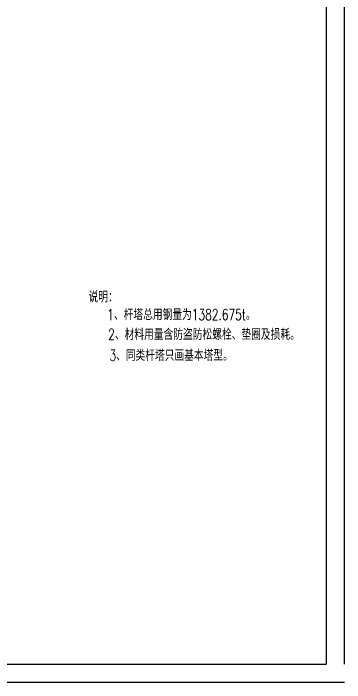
# Model space of a CAD drawing. Header units: millimetres. Extents: x -25344 to 8674, y -19679 to 18215.
# Drawn here: x 7209.7 to 7388.3, y -432.1 to -71.1 of the extents above; entities that cross this region are included whole.
import ezdxf

# ---------------------------------------------------------------- set-up
doc = ezdxf.new("R2010")
doc.units = ezdxf.units.MM
doc.layers.add('基本图元层', color=7, linetype='Continuous')
doc.styles.add('DIMHT', font='simplex.shx', dxfattribs={"width": 0.8, "bigfont": 'hzdx.shx'})

msp = doc.modelspace()

# ---------------------------------------------------------------- linework, layer by layer
at = {"layer": '基本图元层', "color": 0}
for p, q in [((7388.261, -422.133), (7388.261, 289.854)), ((6589.159, -422.133), (7378.261, -422.133)), ((7388.261, -432.133), (5752.787, -432.133))]:
    msp.add_line(p, q, dxfattribs=at)
at = {"layer": '基本图元层', "linetype": 'Continuous'}
msp.add_line((7378.261, 279.854), (7378.261, -422.133), dxfattribs=at)

# ---------------------------------------------------------------- texts
at = {"color": 0, "style": 'DIMHT', "width": 0.7}
for s, p in [('说明：', (7250.198, -227.036)), ('1、杆塔总用钢量为1382.675t。', (7260.287, -236.6)), ('2、材料用量含防盗防松螺栓、垫圈及损耗。', (7260.78, -247.273)), ('3、同类杆塔只画基本塔型。', (7261.392, -258.586))]:
    msp.add_text(s, height=6, dxfattribs=at).set_placement(p)

doc.saveas('drawing.dxf')
